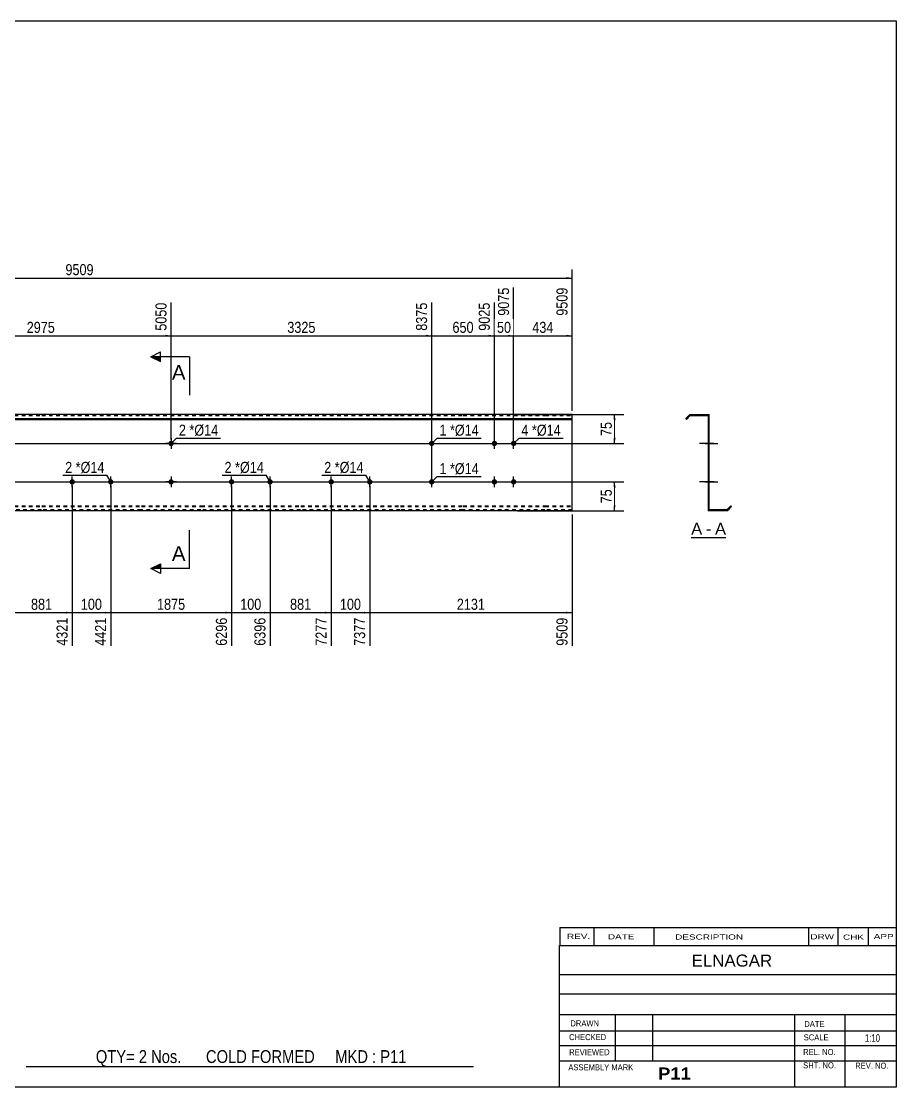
# Model space of a CAD drawing. Header units: millimetres. Extents: x -62 to 340, y -162 to 115.
# Drawn here: x 112.9 to 340.3, y -162.2 to 114.8 of the extents above; entities that cross this region are included whole.
import ezdxf

# ---------------------------------------------------------------- set-up
doc = ezdxf.new("R2010")
doc.units = ezdxf.units.MM
doc.linetypes.add('DXK_LINE_DOT1', pattern=[1.8814, 0.9407, -0.9407])
doc.styles.add('Arial', font='ARIAL.TTF', dxfattribs={"height": 0.2})
doc.styles.add('Arial Bold', font='ARIALBD.TTF', dxfattribs={"height": 0.2})
doc.styles.add('Arial Narrow', font='ARIALN.TTF', dxfattribs={"height": 0.2})

# ---------------------------------------------------------------- blocks, each defined once
blk = doc.blocks.new('Unknown-629082021-4112')
at = {"color": 5, "linetype": 'Continuous'}
for p, q in [((340.27, 114.75), (-59.73, 114.75)), ((340.27, -162.25), (340.27, 114.75)), ((-59.73, -162.25), (340.27, -162.25))]:
    blk.add_line(p, q, dxfattribs=at)
blk = doc.blocks.new('Unknown-629082021-12 - 3517')
at = {"color": 7, "linetype": 'Continuous'}
blk.add_line((286.9, -19.45), (295.93, -19.45), dxfattribs=at)
at = {"color": 0, "linetype": 'Continuous'}
blk.add_wipeout([(289.74, -18.7), (289.74, -15.5), (286.9, -15.5), (286.9, -18.7)], dxfattribs=at)
blk.add_wipeout([(292.13, -18.7), (292.13, -15.5), (290.7, -15.5), (290.7, -18.7)], dxfattribs=at)
at = {"color": 96, "linetype": 'Continuous', "style": 'Arial'}
blk.add_text('A', height=3.06, dxfattribs=at).set_placement((286.9, -18.7))
at = {"color": 0, "linetype": 'Continuous'}
blk.add_wipeout([(295.93, -18.7), (295.93, -15.5), (293.09, -15.5), (293.09, -18.7)], dxfattribs=at)
at = {"color": 96, "linetype": 'Continuous', "style": 'Arial'}
for s, p in [('A', (293.09, -18.7)), ('-', (290.7, -18.7))]:
    blk.add_text(s, height=3.06, dxfattribs=at).set_placement(p)
blk = doc.blocks.new('Part-629082021-3496 - 3481')
at = {"color": 2, "linetype": 'Continuous'}
for p, q in [((118.08, 12.5), (92.28, 12.5)), ((92.28, 11.44), (118.08, 11.44)), ((92.28, 11.26), (118.08, 11.26)), ((143.98, 12.5), (118.18, 12.5)), ((118.18, 11.44), (143.98, 11.44)), ((118.18, 11.26), (143.98, 11.26)), ((159.48, 12.5), (144.08, 12.5)), ((144.08, 11.44), (159.48, 11.44)), ((144.08, 11.26), (159.48, 11.26)), ((185.38, 12.5), (159.58, 12.5)), ((159.58, 11.44), (185.38, 11.44)), ((159.58, 11.26), (185.38, 11.26)), ((211.28, 12.5), (185.48, 12.5)), ((185.48, 11.44), (211.28, 11.44)), ((185.48, 11.26), (211.28, 11.26)), ((227.57, 12.5), (211.38, 12.5)), ((211.38, 11.44), (227.57, 11.44)), ((211.38, 11.26), (227.57, 11.26)), ((248.86, 12.5), (227.67, 12.5)), ((227.67, 11.44), (248.86, 11.44)), ((227.67, 11.26), (248.86, 11.26)), ((255.96, 12.5), (248.96, 12.5)), ((248.96, 11.44), (255.96, 11.44)), ((248.96, 11.26), (255.96, 11.26)), ((255.96, -12.5), (255.96, 12.5)), ((118.08, -12.5), (92.28, -12.5)), ((143.98, -12.5), (118.18, -12.5)), ((159.48, -12.5), (144.08, -12.5)), ((185.38, -12.5), (159.58, -12.5)), ((211.28, -12.5), (185.48, -12.5)), ((227.57, -12.5), (211.38, -12.5)), ((248.86, -12.5), (227.67, -12.5)), ((255.96, -12.5), (248.96, -12.5))]:
    blk.add_line(p, q, dxfattribs=at)
at = {"color": 7, "linetype": 'DXK_LINE_DOT1'}
for p, q in [((92.28, 12.25), (118.08, 12.25)), ((118.18, 12.25), (143.98, 12.25)), ((144.08, 12.25), (159.48, 12.25)), ((159.58, 12.25), (185.38, 12.25)), ((185.48, 12.25), (211.28, 12.25)), ((211.38, 12.25), (227.57, 12.25)), ((227.67, 12.25), (248.86, 12.25)), ((248.96, 12.25), (255.96, 12.25)), ((92.28, -11.26), (118.08, -11.26)), ((92.28, -11.44), (118.08, -11.44)), ((118.08, -12.25), (92.28, -12.25)), ((118.18, -11.26), (143.98, -11.26)), ((118.18, -11.44), (143.98, -11.44)), ((143.98, -12.25), (118.18, -12.25)), ((144.08, -11.26), (159.48, -11.26)), ((144.08, -11.44), (159.48, -11.44)), ((159.48, -12.25), (144.08, -12.25)), ((159.58, -11.26), (185.38, -11.26)), ((159.58, -11.44), (185.38, -11.44)), ((185.38, -12.25), (159.58, -12.25)), ((185.48, -11.26), (211.28, -11.26)), ((185.48, -11.44), (211.28, -11.44)), ((211.28, -12.25), (185.48, -12.25)), ((211.38, -11.26), (227.57, -11.26)), ((211.38, -11.44), (227.57, -11.44)), ((227.57, -12.25), (211.38, -12.25)), ((227.67, -11.26), (248.86, -11.26)), ((227.67, -11.44), (248.86, -11.44)), ((248.86, -12.25), (227.67, -12.25)), ((248.96, -11.26), (255.96, -11.26)), ((248.96, -11.44), (255.96, -11.44)), ((255.96, -12.25), (248.96, -12.25))]:
    blk.add_line(p, q, dxfattribs=at)
blk = doc.blocks.new('Bolt-629082021-3497 - 3481')
at = {"linetype": 'Continuous'}
for points in [[(235.07, 5, -1), (236.47, 5, -1)], [(240.07, 5, -1), (241.47, 5, -1)], [(235.07, -5, -1), (236.47, -5, -1)], [(240.07, -5, -1), (241.47, -5, -1)]]:
    blk.add_hatch(color=3, dxfattribs=at).paths.add_polyline_path(points)
at = {"color": 3, "linetype": 'Continuous'}
for p, q in [((235.77, 3.6), (235.77, 6.4)), ((240.77, 3.6), (240.77, 6.4)), ((234.37, 5), (237.17, 5)), ((239.37, 5), (242.17, 5)), ((234.37, -5), (237.17, -5)), ((235.77, -6.4), (235.77, -3.6)), ((239.37, -5), (242.17, -5)), ((240.77, -6.4), (240.77, -3.6))]:
    blk.add_line(p, q, dxfattribs=at)
blk = doc.blocks.new('Bolt-629082021-3498 - 3481')
at = {"linetype": 'Continuous'}
blk.add_hatch(color=3, dxfattribs=at).paths.add_polyline_path([(218.77, 5, -1), (220.17, 5, -1)])
at = {"color": 3, "linetype": 'Continuous'}
for p, q in [((219.47, 3.6), (219.47, 6.4)), ((218.07, 5), (220.87, 5))]:
    blk.add_line(p, q, dxfattribs=at)
blk = doc.blocks.new('Bolt-629082021-3501 - 3481')
at = {"linetype": 'Continuous'}
for points in [[(152.48, 5, -1), (151.08, 5, -1)], [(152.48, -5, -1), (151.08, -5, -1)]]:
    blk.add_hatch(color=3, dxfattribs=at).paths.add_polyline_path(points)
at = {"color": 3, "linetype": 'Continuous'}
for p, q in [((151.78, 6.4), (151.78, 3.6)), ((153.18, 5), (150.38, 5)), ((153.18, -5), (150.38, -5)), ((151.78, -3.6), (151.78, -6.4))]:
    blk.add_line(p, q, dxfattribs=at)
blk = doc.blocks.new('Bolt-629082021-3502 - 3481')
at = {"linetype": 'Continuous'}
blk.add_hatch(color=3, dxfattribs=at).paths.add_polyline_path([(218.77, -5, -1), (220.17, -5, -1)])
at = {"color": 3, "linetype": 'Continuous'}
for p, q in [((218.07, -5), (220.87, -5)), ((219.47, -6.4), (219.47, -3.6))]:
    blk.add_line(p, q, dxfattribs=at)
blk = doc.blocks.new('Bolt-629082021-3503 - 3481')
at = {"linetype": 'Continuous'}
for points in [[(193.38, -4.3, -1), (193.38, -5.7, -1)], [(203.38, -4.3, -1), (203.38, -5.7, -1)]]:
    blk.add_hatch(color=3, dxfattribs=at).paths.add_polyline_path(points)
at = {"color": 3, "linetype": 'Continuous'}
for p, q in [((191.98, -5), (194.78, -5)), ((193.38, -6.4), (193.38, -3.6)), ((201.98, -5), (204.78, -5)), ((203.38, -6.4), (203.38, -3.6))]:
    blk.add_line(p, q, dxfattribs=at)
blk = doc.blocks.new('Bolt-629082021-3504 - 3481')
at = {"linetype": 'Continuous'}
for points in [[(167.48, -4.3, -1), (167.48, -5.7, -1)], [(177.48, -4.3, -1), (177.48, -5.7, -1)]]:
    blk.add_hatch(color=3, dxfattribs=at).paths.add_polyline_path(points)
at = {"color": 3, "linetype": 'Continuous'}
for p, q in [((166.08, -5), (168.88, -5)), ((167.48, -6.4), (167.48, -3.6)), ((176.08, -5), (178.88, -5)), ((177.48, -6.4), (177.48, -3.6))]:
    blk.add_line(p, q, dxfattribs=at)
blk = doc.blocks.new('Bolt-629082021-3506 - 3481')
at = {"linetype": 'Continuous'}
for points in [[(126.08, -4.3, -1), (126.08, -5.7, -1)], [(136.08, -4.3, -1), (136.08, -5.7, -1)]]:
    blk.add_hatch(color=3, dxfattribs=at).paths.add_polyline_path(points)
at = {"color": 3, "linetype": 'Continuous'}
for p, q in [((124.68, -5), (127.48, -5)), ((126.08, -6.4), (126.08, -3.6)), ((134.68, -5), (137.48, -5)), ((136.08, -6.4), (136.08, -3.6))]:
    blk.add_line(p, q, dxfattribs=at)
blk = doc.blocks.new('Part-629082021-3519 - 3517')
at = {"color": 2, "linetype": 'Continuous'}
for p, q in [((286.54, 12.5), (285.48, 11.44)), ((285.48, 11.44), (285.66, 11.26)), ((286.64, 12.25), (285.66, 11.26)), ((286.54, 12.5), (291.54, 12.5)), ((286.64, 12.25), (291.29, 12.25)), ((291.29, 12.25), (291.29, -12.5)), ((291.54, -12.25), (291.54, 12.5)), ((296.29, -12.5), (291.29, -12.5)), ((296.19, -12.25), (291.54, -12.25)), ((296.19, -12.25), (297.17, -11.26)), ((296.29, -12.5), (297.35, -11.44)), ((297.35, -11.44), (297.17, -11.26))]:
    blk.add_line(p, q, dxfattribs=at)
blk = doc.blocks.new('Bolt-629082021-3520 - 3517')
at = {"linetype": 'Continuous'}
for points in [[(291.29, 5.7), (291.29, 4.3), (291.54, 4.3), (291.54, 5.7)], [(291.29, 5.7), (291.29, 4.3), (291.54, 4.3), (291.54, 5.7)], [(291.29, -4.3), (291.29, -5.7), (291.54, -5.7), (291.54, -4.3)], [(291.29, -4.3), (291.29, -5.7), (291.54, -5.7), (291.54, -4.3)]]:
    blk.add_hatch(color=3, dxfattribs=at).paths.add_polyline_path(points)
at = {"color": 3, "linetype": 'Continuous'}
for p, q in [((291.54, 5.7), (291.29, 5.7)), ((291.54, 5.7), (291.29, 5.7)), ((292.84, 5), (289.04, 5)), ((292.84, 5), (289.04, 5)), ((291.54, 4.3), (291.29, 4.3)), ((291.54, 4.3), (291.29, 4.3)), ((292.84, -5), (289.04, -5)), ((292.84, -5), (289.04, -5)), ((291.54, -4.3), (291.29, -4.3)), ((291.54, -4.3), (291.29, -4.3)), ((291.54, -5.7), (291.29, -5.7)), ((291.54, -5.7), (291.29, -5.7))]:
    blk.add_line(p, q, dxfattribs=at)
blk = doc.blocks.new('Bolt-629082021-3521 - 3517')
at = {"linetype": 'Continuous'}
blk.add_hatch(color=3, dxfattribs=at).paths.add_polyline_path([(291.29, 5.7), (291.29, 4.3), (291.54, 4.3), (291.54, 5.7)])
at = {"color": 3, "linetype": 'Continuous'}
for p, q in [((291.54, 5.7), (291.29, 5.7)), ((292.49, 5), (289.19, 5)), ((291.54, 4.3), (291.29, 4.3))]:
    blk.add_line(p, q, dxfattribs=at)
blk = doc.blocks.new('Bolt-629082021-3522 - 3517')
at = {"linetype": 'Continuous'}
blk.add_hatch(color=3, dxfattribs=at).paths.add_polyline_path([(291.29, 5.7), (291.29, 4.3), (291.54, 4.3), (291.54, 5.7)])
blk.add_hatch(color=3, dxfattribs=at).paths.add_polyline_path([(291.29, 5.7), (291.29, 4.3), (291.54, 4.3), (291.54, 5.7)])
at = {"color": 3, "linetype": 'Continuous'}
for p, q in [((291.29, 5.7), (291.54, 5.7)), ((291.29, 5.7), (291.54, 5.7)), ((290.49, 5), (293.79, 5)), ((290.49, 5), (293.79, 5)), ((291.29, 4.3), (291.54, 4.3)), ((291.29, 4.3), (291.54, 4.3))]:
    blk.add_line(p, q, dxfattribs=at)
blk = doc.blocks.new('Bolt-629082021-3523 - 3517')
at = {"linetype": 'Continuous'}
blk.add_hatch(color=3, dxfattribs=at).paths.add_polyline_path([(291.29, -4.3), (291.29, -5.7), (291.54, -5.7), (291.54, -4.3)])
blk.add_hatch(color=3, dxfattribs=at).paths.add_polyline_path([(291.29, -4.3), (291.29, -5.7), (291.54, -5.7), (291.54, -4.3)])
at = {"color": 3, "linetype": 'Continuous'}
for p, q in [((290.49, -5), (293.79, -5)), ((290.49, -5), (293.79, -5)), ((291.29, -4.3), (291.54, -4.3)), ((291.29, -4.3), (291.54, -4.3)), ((291.29, -5.7), (291.54, -5.7)), ((291.29, -5.7), (291.54, -5.7))]:
    blk.add_line(p, q, dxfattribs=at)
blk = doc.blocks.new('Bolt-629082021-3524 - 3517')
at = {"linetype": 'Continuous'}
for points in [[(291.54, 4.3), (291.54, 5.7), (291.29, 5.7), (291.29, 4.3)], [(291.54, -5.7), (291.54, -4.3), (291.29, -4.3), (291.29, -5.7)]]:
    blk.add_hatch(color=3, dxfattribs=at).paths.add_polyline_path(points)
at = {"color": 3, "linetype": 'Continuous'}
for p, q in [((291.54, 5.7), (291.29, 5.7)), ((291.54, 5), (289.29, 5)), ((291.54, 4.3), (291.29, 4.3)), ((291.54, -5), (289.29, -5)), ((291.54, -4.3), (291.29, -4.3)), ((291.54, -5.7), (291.29, -5.7))]:
    blk.add_line(p, q, dxfattribs=at)
blk = doc.blocks.new('Bolt-629082021-3525 - 3517')
at = {"linetype": 'Continuous'}
blk.add_hatch(color=3, dxfattribs=at).paths.add_polyline_path([(291.29, -4.3), (291.29, -5.7), (291.54, -5.7), (291.54, -4.3)])
at = {"color": 3, "linetype": 'Continuous'}
for p, q in [((292.34, -5), (289.04, -5)), ((291.54, -4.3), (291.29, -4.3)), ((291.54, -5.7), (291.29, -5.7))]:
    blk.add_line(p, q, dxfattribs=at)
blk = doc.blocks.new('Bolt-629082021-3526 - 3517')
at = {"linetype": 'Continuous'}
blk.add_hatch(color=3, dxfattribs=at).paths.add_polyline_path([(291.54, -5.7), (291.54, -4.3), (291.29, -4.3), (291.29, -5.7)])
blk.add_hatch(color=3, dxfattribs=at).paths.add_polyline_path([(291.54, -5.7), (291.54, -4.3), (291.29, -4.3), (291.29, -5.7)])
at = {"color": 3, "linetype": 'Continuous'}
for p, q in [((290.54, -5), (293.29, -5)), ((290.54, -5), (293.29, -5)), ((291.29, -4.3), (291.54, -4.3)), ((291.29, -4.3), (291.54, -4.3)), ((291.29, -5.7), (291.54, -5.7)), ((291.29, -5.7), (291.54, -5.7))]:
    blk.add_line(p, q, dxfattribs=at)
blk = doc.blocks.new('Bolt-629082021-3527 - 3517')
at = {"linetype": 'Continuous'}
blk.add_hatch(color=3, dxfattribs=at).paths.add_polyline_path([(291.54, -5.7), (291.54, -4.3), (291.29, -4.3), (291.29, -5.7)])
blk.add_hatch(color=3, dxfattribs=at).paths.add_polyline_path([(291.54, -5.7), (291.54, -4.3), (291.29, -4.3), (291.29, -5.7)])
at = {"color": 3, "linetype": 'Continuous'}
for p, q in [((290.54, -5), (293.29, -5)), ((290.54, -5), (293.29, -5)), ((291.29, -4.3), (291.54, -4.3)), ((291.29, -4.3), (291.54, -4.3)), ((291.29, -5.7), (291.54, -5.7)), ((291.29, -5.7), (291.54, -5.7))]:
    blk.add_line(p, q, dxfattribs=at)
blk = doc.blocks.new('Bolt-629082021-3528 - 3517')
at = {"linetype": 'Continuous'}
blk.add_hatch(color=3, dxfattribs=at).paths.add_polyline_path([(291.54, -5.7), (291.54, -4.3), (291.29, -4.3), (291.29, -5.7)])
blk.add_hatch(color=3, dxfattribs=at).paths.add_polyline_path([(291.54, -5.7), (291.54, -4.3), (291.29, -4.3), (291.29, -5.7)])
at = {"color": 3, "linetype": 'Continuous'}
for p, q in [((290.54, -5), (293.29, -5)), ((290.54, -5), (293.29, -5)), ((291.29, -4.3), (291.54, -4.3)), ((291.29, -4.3), (291.54, -4.3)), ((291.29, -5.7), (291.54, -5.7)), ((291.29, -5.7), (291.54, -5.7))]:
    blk.add_line(p, q, dxfattribs=at)
blk = doc.blocks.new('Bolt-629082021-3529 - 3517')
at = {"linetype": 'Continuous'}
blk.add_hatch(color=3, dxfattribs=at).paths.add_polyline_path([(291.54, -5.7), (291.54, -4.3), (291.29, -4.3), (291.29, -5.7)])
blk.add_hatch(color=3, dxfattribs=at).paths.add_polyline_path([(291.54, -5.7), (291.54, -4.3), (291.29, -4.3), (291.29, -5.7)])
at = {"color": 3, "linetype": 'Continuous'}
for p, q in [((290.54, -5), (293.29, -5)), ((290.54, -5), (293.29, -5)), ((291.29, -4.3), (291.54, -4.3)), ((291.29, -4.3), (291.54, -4.3)), ((291.29, -5.7), (291.54, -5.7)), ((291.29, -5.7), (291.54, -5.7))]:
    blk.add_line(p, q, dxfattribs=at)
blk = doc.blocks.new('Bolt-629082021-3530 - 3517')
at = {"linetype": 'Continuous'}
for points in [[(291.29, 5.7), (291.29, 4.3), (291.54, 4.3), (291.54, 5.7)], [(291.29, 5.7), (291.29, 4.3), (291.54, 4.3), (291.54, 5.7)], [(291.29, -4.3), (291.29, -5.7), (291.54, -5.7), (291.54, -4.3)], [(291.29, -4.3), (291.29, -5.7), (291.54, -5.7), (291.54, -4.3)]]:
    blk.add_hatch(color=3, dxfattribs=at).paths.add_polyline_path(points)
at = {"color": 3, "linetype": 'Continuous'}
for p, q in [((291.54, 5.7), (291.29, 5.7)), ((291.54, 5.7), (291.29, 5.7)), ((292.84, 5), (289.04, 5)), ((292.84, 5), (289.04, 5)), ((291.54, 4.3), (291.29, 4.3)), ((291.54, 4.3), (291.29, 4.3)), ((292.84, -5), (289.04, -5)), ((292.84, -5), (289.04, -5)), ((291.54, -4.3), (291.29, -4.3)), ((291.54, -4.3), (291.29, -4.3)), ((291.54, -5.7), (291.29, -5.7)), ((291.54, -5.7), (291.29, -5.7))]:
    blk.add_line(p, q, dxfattribs=at)
blk = doc.blocks.new('Bolt-629082021-3531 - 3517')
at = {"linetype": 'Continuous'}
blk.add_hatch(color=3, dxfattribs=at).paths.add_polyline_path([(291.29, 5.7), (291.29, 4.3), (291.54, 4.3), (291.54, 5.7)])
at = {"color": 3, "linetype": 'Continuous'}
for p, q in [((291.54, 5.7), (291.29, 5.7)), ((292.49, 5), (289.19, 5)), ((291.54, 4.3), (291.29, 4.3))]:
    blk.add_line(p, q, dxfattribs=at)
blk = doc.blocks.new('Bolt-629082021-3532 - 3517')
at = {"linetype": 'Continuous'}
blk.add_hatch(color=3, dxfattribs=at).paths.add_polyline_path([(291.29, 5.7), (291.29, 4.3), (291.54, 4.3), (291.54, 5.7)])
at = {"color": 3, "linetype": 'Continuous'}
for p, q in [((291.54, 5.7), (291.29, 5.7)), ((292.49, 5), (289.19, 5)), ((291.54, 4.3), (291.29, 4.3))]:
    blk.add_line(p, q, dxfattribs=at)
blk = doc.blocks.new('Bolt-629082021-3533 - 3517')
at = {"linetype": 'Continuous'}
blk.add_hatch(color=3, dxfattribs=at).paths.add_polyline_path([(291.29, -4.3), (291.29, -5.7), (291.54, -5.7), (291.54, -4.3)])
at = {"color": 3, "linetype": 'Continuous'}
for p, q in [((290.49, -5), (293.79, -5)), ((291.29, -4.3), (291.54, -4.3)), ((291.29, -5.7), (291.54, -5.7))]:
    blk.add_line(p, q, dxfattribs=at)
blk = doc.blocks.new('Bolt-629082021-3534 - 3517')
at = {"linetype": 'Continuous'}
blk.add_hatch(color=3, dxfattribs=at).paths.add_polyline_path([(291.29, -4.3), (291.29, -5.7), (291.54, -5.7), (291.54, -4.3)])
at = {"color": 3, "linetype": 'Continuous'}
for p, q in [((290.49, -5), (293.79, -5)), ((291.29, -4.3), (291.54, -4.3)), ((291.29, -5.7), (291.54, -5.7))]:
    blk.add_line(p, q, dxfattribs=at)
blk = doc.blocks.new('StraightDimension-629082021-3608 - 3481')
at = {"linetype": 'Continuous'}
blk.add_hatch(color=7, dxfattribs=at).paths.add_polyline_path([(254.46, -38.75), (255.96, -39), (254.46, -39.25)])
at = {"color": 7, "linetype": 'Continuous'}
for p, q in [((203.38, -6), (203.38, -47.61)), ((255.96, -13.5), (255.96, -47.61)), ((203.38, -39), (255.96, -39))]:
    blk.add_line(p, q, dxfattribs=at)
at = {"color": 0}
blk.add_wipeout([(233.93, -38.85), (233.93, -34.65), (225.41, -34.65), (225.41, -38.85)], dxfattribs=at)
at = {"color": 0, "linetype": 'Continuous'}
blk.add_wipeout([(255.36, -39.7), (251.16, -39.7), (251.16, -48.21), (255.36, -48.21)], dxfattribs=at)
at = {"color": 3, "style": 'Arial Narrow'}
blk.add_text('2131', height=2.863, dxfattribs=at).set_placement((226.01, -38.25))
at = {"color": 3, "linetype": 'Continuous', "style": 'Arial Narrow'}
blk.add_text('9509', height=2.863, rotation=90.0002, dxfattribs=at).set_placement((254.76, -47.61))
blk = doc.blocks.new('StraightDimension-629082021-3612 - 3481')
at = {"linetype": 'Continuous'}
blk.add_hatch(color=7, dxfattribs=at).paths.add_polyline_path([(165.98, -38.75), (167.48, -39), (165.98, -39.25)])
at = {"color": 7, "linetype": 'Continuous'}
for p, q in [((136.08, -6), (136.08, -47.61)), ((167.48, -6), (167.48, -47.61)), ((136.08, -39), (167.48, -39))]:
    blk.add_line(p, q, dxfattribs=at)
at = {"color": 0}
blk.add_wipeout([(156.03, -38.85), (156.03, -34.65), (147.52, -34.65), (147.52, -38.85)], dxfattribs=at)
at = {"color": 0, "linetype": 'Continuous'}
blk.add_wipeout([(166.88, -39.7), (162.68, -39.7), (162.68, -48.21), (166.88, -48.21)], dxfattribs=at)
at = {"color": 3, "style": 'Arial Narrow'}
blk.add_text('1875', height=2.863, dxfattribs=at).set_placement((148.12, -38.25))
at = {"color": 3, "linetype": 'Continuous', "style": 'Arial Narrow'}
blk.add_text('6296', height=2.863, rotation=90.0002, dxfattribs=at).set_placement((166.28, -47.61))
blk = doc.blocks.new('StraightDimension-629082021-3610 - 3481')
at = {"linetype": 'Continuous'}
blk.add_hatch(color=7, dxfattribs=at).paths.add_polyline_path([(191.88, -38.75), (193.38, -39), (191.88, -39.25)])
at = {"color": 7, "linetype": 'Continuous'}
for p, q in [((177.48, -6), (177.48, -47.61)), ((193.38, -6), (193.38, -47.61)), ((177.48, -39), (193.38, -39))]:
    blk.add_line(p, q, dxfattribs=at)
at = {"color": 0}
blk.add_wipeout([(188.77, -38.85), (188.77, -34.65), (182.08, -34.65), (182.08, -38.85)], dxfattribs=at)
at = {"color": 3, "style": 'Arial Narrow'}
blk.add_text('881', height=2.863, dxfattribs=at).set_placement((182.68, -38.25))
at = {"color": 0, "linetype": 'Continuous'}
blk.add_wipeout([(192.78, -39.7), (188.58, -39.7), (188.58, -48.21), (192.78, -48.21)], dxfattribs=at)
at = {"color": 3, "linetype": 'Continuous', "style": 'Arial Narrow'}
blk.add_text('7277', height=2.863, rotation=90.0002, dxfattribs=at).set_placement((192.18, -47.61))
blk = doc.blocks.new('StraightDimension-629082021-3614 - 3481')
at = {"linetype": 'Continuous'}
blk.add_hatch(color=7, dxfattribs=at).paths.add_polyline_path([(124.58, -38.75), (126.08, -39), (124.58, -39.25)])
at = {"color": 7, "linetype": 'Continuous'}
for p, q in [((110.18, -6), (110.18, -47.61)), ((126.08, -6), (126.08, -47.61)), ((110.18, -39), (126.08, -39))]:
    blk.add_line(p, q, dxfattribs=at)
at = {"color": 0}
blk.add_wipeout([(121.47, -38.85), (121.47, -34.65), (114.78, -34.65), (114.78, -38.85)], dxfattribs=at)
at = {"color": 3, "style": 'Arial Narrow'}
blk.add_text('881', height=2.863, dxfattribs=at).set_placement((115.38, -38.25))
at = {"color": 0, "linetype": 'Continuous'}
blk.add_wipeout([(125.48, -39.7), (121.28, -39.7), (121.28, -48.21), (125.48, -48.21)], dxfattribs=at)
at = {"color": 3, "linetype": 'Continuous', "style": 'Arial Narrow'}
blk.add_text('4321', height=2.863, rotation=90.0002, dxfattribs=at).set_placement((124.88, -47.61))
blk = doc.blocks.new('StraightDimension-629082021-3555 - 3481')
at = {"linetype": 'Continuous'}
blk.add_hatch(color=7, dxfattribs=at).paths.add_polyline_path([(234.27, 33.25), (235.77, 33), (234.27, 32.75)])
at = {"color": 7, "linetype": 'Continuous'}
for p, q in [((219.47, -4), (219.47, 41.61)), ((235.77, 6), (235.77, 41.61)), ((219.47, 33), (235.77, 33))]:
    blk.add_line(p, q, dxfattribs=at)
at = {"color": 0}
blk.add_wipeout([(230.96, 33.15), (230.96, 37.35), (224.28, 37.35), (224.28, 33.15)], dxfattribs=at)
at = {"color": 0, "linetype": 'Continuous'}
blk.add_wipeout([(235.17, 42.21), (230.97, 42.21), (230.97, 33.7), (235.17, 33.7)], dxfattribs=at)
at = {"color": 3, "linetype": 'Continuous', "style": 'Arial Narrow'}
blk.add_text('9025', height=2.863, rotation=90.0002, dxfattribs=at).set_placement((234.57, 34.3))
at = {"color": 3, "style": 'Arial Narrow'}
blk.add_text('650', height=2.863, dxfattribs=at).set_placement((224.88, 33.75))
blk = doc.blocks.new('StraightDimension-629082021-3664 - 3481')
at = {"linetype": 'Continuous'}
blk.add_hatch(color=7, dxfattribs=at).paths.add_polyline_path([(254.46, 48.25), (255.96, 48), (254.46, 47.75)])
at = {"color": 7, "linetype": 'Continuous'}
for p, q in [((255.96, 13.5), (255.96, 50.25)), ((0, 48), (255.96, 48))]:
    blk.add_line(p, q, dxfattribs=at)
at = {"color": 0}
blk.add_wipeout([(132.24, 48.15), (132.24, 52.35), (123.73, 52.35), (123.73, 48.15)], dxfattribs=at)
at = {"color": 3, "style": 'Arial Narrow'}
blk.add_text('9509', height=2.863, dxfattribs=at).set_placement((124.33, 48.75))
blk = doc.blocks.new('StraightDimension-629082021-3553 - 3481')
at = {"linetype": 'Continuous'}
blk.add_hatch(color=7, dxfattribs=at).paths.add_polyline_path([(254.46, 33.25), (255.96, 33), (254.46, 32.75)])
at = {"color": 7, "linetype": 'Continuous'}
for p, q in [((240.77, 6), (240.77, 45.51)), ((255.96, 13.5), (255.96, 45.51)), ((240.77, 33), (255.96, 33))]:
    blk.add_line(p, q, dxfattribs=at)
at = {"color": 0}
blk.add_wipeout([(251.71, 33.15), (251.71, 37.35), (245.02, 37.35), (245.02, 33.15)], dxfattribs=at)
at = {"color": 0, "linetype": 'Continuous'}
blk.add_wipeout([(255.36, 46.11), (251.16, 46.11), (251.16, 37.6), (255.36, 37.6)], dxfattribs=at)
at = {"color": 3, "linetype": 'Continuous', "style": 'Arial Narrow'}
blk.add_text('9509', height=2.863, rotation=90.0002, dxfattribs=at).set_placement((254.76, 38.2))
at = {"color": 3, "style": 'Arial Narrow'}
blk.add_text('434', height=2.863, dxfattribs=at).set_placement((245.62, 33.75))
blk = doc.blocks.new('StraightDimension-629082021-3554 - 3481')
at = {"linetype": 'Continuous'}
blk.add_hatch(color=7, dxfattribs=at).paths.add_polyline_path([(239.27, 33.25), (240.77, 33), (239.27, 32.75)])
at = {"color": 7, "linetype": 'Continuous'}
for p, q in [((240.77, 6), (240.77, 45.51)), ((235.77, 6), (235.77, 41.61)), ((235.77, 33), (240.77, 33))]:
    blk.add_line(p, q, dxfattribs=at)
at = {"color": 0}
blk.add_wipeout([(240.69, 33.15), (240.69, 37.35), (235.84, 37.35), (235.84, 33.15)], dxfattribs=at)
at = {"color": 0, "linetype": 'Continuous'}
blk.add_wipeout([(240.17, 46.11), (235.97, 46.11), (235.97, 37.6), (240.17, 37.6)], dxfattribs=at)
at = {"color": 3, "linetype": 'Continuous', "style": 'Arial Narrow'}
blk.add_text('9075', height=2.863, rotation=90.0002, dxfattribs=at).set_placement((239.57, 38.2))
at = {"color": 3, "style": 'Arial Narrow'}
blk.add_text('50', height=2.863, dxfattribs=at).set_placement((236.44, 33.75))
blk = doc.blocks.new('StraightDimension-629082021-3556 - 3481')
at = {"linetype": 'Continuous'}
blk.add_hatch(color=7, dxfattribs=at).paths.add_polyline_path([(217.97, 33.25), (219.47, 33), (217.97, 32.75)])
at = {"color": 7, "linetype": 'Continuous'}
for p, q in [((151.78, 6), (151.78, 41.61)), ((219.47, -4), (219.47, 41.61)), ((151.78, 33), (219.47, 33))]:
    blk.add_line(p, q, dxfattribs=at)
at = {"color": 0, "linetype": 'Continuous'}
blk.add_wipeout([(218.87, 42.21), (214.67, 42.21), (214.67, 33.7), (218.87, 33.7)], dxfattribs=at)
at = {"color": 0}
blk.add_wipeout([(189.88, 33.15), (189.88, 37.35), (181.37, 37.35), (181.37, 33.15)], dxfattribs=at)
at = {"color": 3, "linetype": 'Continuous', "style": 'Arial Narrow'}
blk.add_text('8375', height=2.863, rotation=90.0002, dxfattribs=at).set_placement((218.27, 34.3))
at = {"color": 3, "style": 'Arial Narrow'}
blk.add_text('3325', height=2.863, dxfattribs=at).set_placement((181.97, 33.75))
blk = doc.blocks.new('StraightDimension-629082021-3557 - 3481')
at = {"linetype": 'Continuous'}
blk.add_hatch(color=7, dxfattribs=at).paths.add_polyline_path([(150.28, 33.25), (151.78, 33), (150.28, 32.75)])
at = {"color": 7, "linetype": 'Continuous'}
for p, q in [((84.08, 6), (84.08, 41.61)), ((151.78, 6), (151.78, 41.61)), ((84.08, 33), (151.78, 33))]:
    blk.add_line(p, q, dxfattribs=at)
at = {"color": 0, "linetype": 'Continuous'}
blk.add_wipeout([(151.18, 42.21), (146.98, 42.21), (146.98, 33.7), (151.18, 33.7)], dxfattribs=at)
at = {"color": 0}
blk.add_wipeout([(122.18, 33.15), (122.18, 37.35), (113.67, 37.35), (113.67, 33.15)], dxfattribs=at)
at = {"color": 3, "linetype": 'Continuous', "style": 'Arial Narrow'}
blk.add_text('5050', height=2.863, rotation=90.0002, dxfattribs=at).set_placement((150.58, 34.3))
at = {"color": 3, "style": 'Arial Narrow'}
blk.add_text('2975', height=2.863, dxfattribs=at).set_placement((114.27, 33.75))
blk = doc.blocks.new('StraightDimension-629082021-3611 - 3481')
at = {"linetype": 'Continuous'}
blk.add_hatch(color=7, dxfattribs=at).paths.add_polyline_path([(175.98, -38.75), (177.48, -39), (175.98, -39.25)])
at = {"color": 7, "linetype": 'Continuous'}
for p, q in [((167.48, -6), (167.48, -47.61)), ((177.48, -6), (177.48, -47.61)), ((167.48, -39), (177.48, -39))]:
    blk.add_line(p, q, dxfattribs=at)
at = {"color": 0}
blk.add_wipeout([(175.82, -38.85), (175.82, -34.65), (169.13, -34.65), (169.13, -38.85)], dxfattribs=at)
at = {"color": 3, "style": 'Arial Narrow'}
blk.add_text('100', height=2.863, dxfattribs=at).set_placement((169.73, -38.25))
at = {"color": 0, "linetype": 'Continuous'}
blk.add_wipeout([(176.88, -39.7), (172.68, -39.7), (172.68, -48.21), (176.88, -48.21)], dxfattribs=at)
at = {"color": 3, "linetype": 'Continuous', "style": 'Arial Narrow'}
blk.add_text('6396', height=2.863, rotation=90.0002, dxfattribs=at).set_placement((176.28, -47.61))
blk = doc.blocks.new('StraightDimension-629082021-3609 - 3481')
at = {"linetype": 'Continuous'}
blk.add_hatch(color=7, dxfattribs=at).paths.add_polyline_path([(201.88, -38.75), (203.38, -39), (201.88, -39.25)])
at = {"color": 7, "linetype": 'Continuous'}
for p, q in [((193.38, -6), (193.38, -47.61)), ((203.38, -6), (203.38, -47.61)), ((193.38, -39), (203.38, -39))]:
    blk.add_line(p, q, dxfattribs=at)
at = {"color": 0}
blk.add_wipeout([(201.72, -38.85), (201.72, -34.65), (195.03, -34.65), (195.03, -38.85)], dxfattribs=at)
at = {"color": 3, "style": 'Arial Narrow'}
blk.add_text('100', height=2.863, dxfattribs=at).set_placement((195.63, -38.25))
at = {"color": 0, "linetype": 'Continuous'}
blk.add_wipeout([(202.78, -39.7), (198.58, -39.7), (198.58, -48.21), (202.78, -48.21)], dxfattribs=at)
at = {"color": 3, "linetype": 'Continuous', "style": 'Arial Narrow'}
blk.add_text('7377', height=2.863, rotation=90.0002, dxfattribs=at).set_placement((202.18, -47.61))
blk = doc.blocks.new('StraightDimension-629082021-3613 - 3481')
at = {"linetype": 'Continuous'}
blk.add_hatch(color=7, dxfattribs=at).paths.add_polyline_path([(134.58, -38.75), (136.08, -39), (134.58, -39.25)])
at = {"color": 7, "linetype": 'Continuous'}
for p, q in [((126.08, -6), (126.08, -47.61)), ((136.08, -6), (136.08, -47.61)), ((126.08, -39), (136.08, -39))]:
    blk.add_line(p, q, dxfattribs=at)
at = {"color": 0}
blk.add_wipeout([(134.42, -38.85), (134.42, -34.65), (127.73, -34.65), (127.73, -38.85)], dxfattribs=at)
at = {"color": 3, "style": 'Arial Narrow'}
blk.add_text('100', height=2.863, dxfattribs=at).set_placement((128.33, -38.25))
at = {"color": 0, "linetype": 'Continuous'}
blk.add_wipeout([(135.48, -39.7), (131.28, -39.7), (131.28, -48.21), (135.48, -48.21)], dxfattribs=at)
at = {"color": 3, "linetype": 'Continuous', "style": 'Arial Narrow'}
blk.add_text('4421', height=2.863, rotation=90.0002, dxfattribs=at).set_placement((134.88, -47.61))
blk = doc.blocks.new('StraightDimension-629082021-3644 - 3481')
at = {"linetype": 'Continuous'}
for points in [[(266.75, 11), (267, 12.5), (267.25, 11)], [(267.25, 6.5), (267, 5), (266.75, 6.5)]]:
    blk.add_hatch(color=7, dxfattribs=at).paths.add_polyline_path(points)
at = {"color": 7, "linetype": 'Continuous'}
for p, q in [((241.77, 12.5), (269.4, 12.5)), ((267, 5), (267, 12.5)), ((85.08, 5), (269.4, 5))]:
    blk.add_line(p, q, dxfattribs=at)
at = {"color": 0}
blk.add_wipeout([(266.85, 11.18), (262.65, 11.18), (262.65, 6.32), (266.85, 6.32)], dxfattribs=at)
at = {"color": 3, "style": 'Arial Narrow'}
blk.add_text('75', height=2.863, rotation=90.0002, dxfattribs=at).set_placement((266.25, 6.92))
blk = doc.blocks.new('StraightDimension-629082021-3652 - 3481')
at = {"linetype": 'Continuous'}
for points in [[(266.75, -6.5), (267, -5), (267.25, -6.5)], [(267.25, -11), (267, -12.5), (266.75, -11)]]:
    blk.add_hatch(color=7, dxfattribs=at).paths.add_polyline_path(points)
at = {"color": 7, "linetype": 'Continuous'}
for p, q in [((85.08, -5), (269.4, -5)), ((267, -12.5), (267, -5)), ((241.77, -12.5), (269.4, -12.5))]:
    blk.add_line(p, q, dxfattribs=at)
at = {"color": 0}
blk.add_wipeout([(266.85, -6.32), (262.65, -6.32), (262.65, -11.18), (266.85, -11.18)], dxfattribs=at)
at = {"color": 3, "style": 'Arial Narrow'}
blk.add_text('75', height=2.863, rotation=90.0002, dxfattribs=at).set_placement((266.25, -10.58))
blk = doc.blocks.new('CBS_CALLOFF-629082021-4188')
at = {"color": 7, "linetype": 'Continuous'}
blk.add_line((114.15, -156.98), (230.38, -157), dxfattribs=at)
at = {"color": 3, "linetype": 'Continuous', "style": 'Arial Narrow'}
blk.add_text('QTY= 2 Nos.      COLD FORMED     MKD : P11', height=3.3405, dxfattribs=at).set_placement((132.22, -156.09))
blk = doc.blocks.new('CBS_NAME_BLOG-629082021-4189')
at = {"color": 7, "linetype": 'Continuous'}
for p, q in [((252.68, -125.5), (340.2, -125.5)), ((252.68, -162.21), (252.68, -125.5)), ((252.68, -133.04), (340.2, -133.04)), ((252.76, -138.09), (340.27, -138.09)), ((252.68, -143.46), (340.2, -143.46)), ((267.21, -155.57), (267.21, -143.47)), ((276.89, -155.54), (276.89, -143.47)), ((313.81, -162.21), (313.81, -143.48)), ((326.86, -162.21), (326.86, -143.47)), ((252.69, -147.76), (340.27, -147.74)), ((252.68, -151.51), (340.2, -151.51)), ((252.68, -155.55), (340.2, -155.55)), ((252.68, -162.25), (340.27, -162.25))]:
    blk.add_line(p, q, dxfattribs=at)
at = {"color": 3, "linetype": 'Continuous', "style": 'Arial'}
blk.add_text('ELNAGAR', height=3.133, dxfattribs=at).set_placement((287.01, -131.03))
at = {"color": 3, "linetype": 'Continuous'}
for s, height, style, width, p in [('DRAWN', 1.566, 'Arial', 0.9, (255.51, -146.57)), ('DATE', 1.566, 'Arial', 0.9, (316.28, -146.73)), ('CHECKED', 1.566, 'Arial', 0.9, (255.17, -150.14)), ('SCALE', 1.566, 'Arial', 0.9, (316.13, -150.21)), ('1:10', 1.957, 'Arial Narrow', 0.9, (332.02, -150.57)), ('REVIEWED', 1.566, 'Arial', 0.9, (255.2, -154.06)), ('REL. NO.', 1.566, 'Arial', 0.9, (315.99, -154.01)), ('ASSEMBLY MARK', 1.5663, 'Arial', 0.9, (254.99, -157.99)), ('P11', 3.131, 'Arial Bold', 1.1, (278.26, -160.39)), ('SHT. NO.', 1.566, 'Arial', 0.9, (315.98, -157.48)), ('REV. NO.', 1.566, 'Arial', 0.9, (329.51, -157.57))]:
    blk.add_text(s, height=height, dxfattribs=dict(at, style=style, width=width)).set_placement(p)
blk = doc.blocks.new('CBS_REVISION-629082021-4190')
at = {"color": 7, "linetype": 'Continuous'}
for p, q in [((252.77, -120.87), (340.27, -120.87)), ((252.77, -120.87), (252.77, -125.5)), ((261.56, -120.87), (261.56, -125.5)), ((277.16, -120.87), (277.16, -125.44)), ((317.41, -120.87), (317.41, -125.5)), ((324.96, -120.87), (324.96, -125.5)), ((332.9, -120.87), (332.9, -125.5)), ((252.77, -125.5), (340.27, -125.5))]:
    blk.add_line(p, q, dxfattribs=at)
at = {"color": 7, "style": 'Arial Narrow', "width": 1.7}
for s, height, p in [('REV.', 1.326, (254.63, -123.82)), ('DATE', 1.326, (265.25, -123.94)), ('DESCRIPTION', 1.3257, (282.73, -123.99)), ('DRW', 1.326, (317.84, -123.93)), ('CHK', 1.326, (326.33, -124.02)), ('APP', 1.326, (334.33, -123.87))]:
    blk.add_text(s, height=height, dxfattribs=at).set_placement(p)
blk = doc.blocks.new('Mark-629082021-3695 - 3481')
at = {"color": 0}
blk.add_wipeout([(193.38, -2.67), (193.38, 0.33), (191.56, 0.33), (191.56, -2.67)], dxfattribs=at)
blk.add_wipeout([(193.38, -2.67), (193.38, 0.33), (191.56, 0.33), (191.56, -2.67)], dxfattribs=at)
blk.add_wipeout([(195.56, -2.67), (195.56, 0.33), (194.28, 0.33), (194.28, -2.67)], dxfattribs=at)
blk.add_wipeout([(195.56, -2.67), (195.56, 0.33), (194.28, 0.33), (194.28, -2.67)], dxfattribs=at)
at = {"color": 3, "style": 'Arial Narrow'}
blk.add_text('2', height=2.86, dxfattribs=at).set_placement((191.56, -2.67))
at = {"color": 0}
blk.add_wipeout([(201.78, -2.67), (201.78, 0.33), (195.56, 0.33), (195.56, -2.67)], dxfattribs=at)
blk.add_wipeout([(201.78, -2.67), (201.78, 0.33), (195.56, 0.33), (195.56, -2.67)], dxfattribs=at)
at = {"color": 7, "linetype": 'Continuous'}
for p in [(190.96, -3.27), (203.38, -5)]:
    blk.add_line(p, (202.38, -3.27), dxfattribs=at)
at = {"color": 3, "style": 'Arial Narrow'}
for s, height, p in [('*', 2.86, (194.28, -2.67)), ('Ø14', 2.863, (195.56, -2.67))]:
    blk.add_text(s, height=height, dxfattribs=at).set_placement(p)
blk = doc.blocks.new('Mark-629082021-3691 - 3481')
at = {"color": 0}
blk.add_wipeout([(244.61, 7.01), (244.61, 10.01), (242.78, 10.01), (242.78, 7.01)], dxfattribs=at)
blk.add_wipeout([(244.61, 7.01), (244.61, 10.01), (242.78, 10.01), (242.78, 7.01)], dxfattribs=at)
at = {"color": 7, "linetype": 'Continuous'}
blk.add_line((240.77, 5), (242.18, 6.41), dxfattribs=at)
at = {"color": 0}
blk.add_wipeout([(246.79, 7.01), (246.79, 10.01), (245.51, 10.01), (245.51, 7.01)], dxfattribs=at)
blk.add_wipeout([(246.79, 7.01), (246.79, 10.01), (245.51, 10.01), (245.51, 7.01)], dxfattribs=at)
at = {"color": 3, "style": 'Arial Narrow'}
blk.add_text('4', height=2.86, dxfattribs=at).set_placement((242.78, 7.01))
at = {"color": 0}
blk.add_wipeout([(253, 7.01), (253, 10.01), (246.79, 10.01), (246.79, 7.01)], dxfattribs=at)
blk.add_wipeout([(253, 7.01), (253, 10.01), (246.79, 10.01), (246.79, 7.01)], dxfattribs=at)
at = {"color": 7, "linetype": 'Continuous'}
blk.add_line((242.18, 6.41), (253.6, 6.41), dxfattribs=at)
at = {"color": 3, "style": 'Arial Narrow'}
for s, height, p in [('*', 2.86, (245.51, 7.01)), ('Ø14', 2.863, (246.79, 7.01))]:
    blk.add_text(s, height=height, dxfattribs=at).set_placement(p)
blk = doc.blocks.new('Mark-629082021-3698 - 3481')
at = {"color": 0}
blk.add_wipeout([(126.08, -2.67), (126.08, 0.33), (124.26, 0.33), (124.26, -2.67)], dxfattribs=at)
blk.add_wipeout([(126.08, -2.67), (126.08, 0.33), (124.26, 0.33), (124.26, -2.67)], dxfattribs=at)
blk.add_wipeout([(128.26, -2.67), (128.26, 0.33), (126.98, 0.33), (126.98, -2.67)], dxfattribs=at)
blk.add_wipeout([(128.26, -2.67), (128.26, 0.33), (126.98, 0.33), (126.98, -2.67)], dxfattribs=at)
at = {"color": 3, "style": 'Arial Narrow'}
blk.add_text('2', height=2.86, dxfattribs=at).set_placement((124.26, -2.67))
at = {"color": 0}
blk.add_wipeout([(134.48, -2.67), (134.48, 0.33), (128.26, 0.33), (128.26, -2.67)], dxfattribs=at)
blk.add_wipeout([(134.48, -2.67), (134.48, 0.33), (128.26, 0.33), (128.26, -2.67)], dxfattribs=at)
at = {"color": 7, "linetype": 'Continuous'}
for p in [(123.66, -3.27), (136.08, -5)]:
    blk.add_line(p, (135.08, -3.27), dxfattribs=at)
at = {"color": 3, "style": 'Arial Narrow'}
for s, height, p in [('*', 2.86, (126.98, -2.67)), ('Ø14', 2.863, (128.26, -2.67))]:
    blk.add_text(s, height=height, dxfattribs=at).set_placement(p)
blk = doc.blocks.new('SectionMark-629082021-3551 - 3481')
at = {"linetype": 'Continuous'}
for points in [[(149.03, 27.55), (149.03, 26.3), (146.53, 27.55)], [(149.03, -26.3), (149.03, -27.55), (146.53, -27.55)]]:
    blk.add_hatch(color=30, dxfattribs=at).paths.add_polyline_path(points)
at = {"color": 30, "linetype": 'Continuous'}
for p, q in [((146.53, 27.55), (149.03, 28.8)), ((149.03, 26.3), (149.03, 28.8)), ((156.53, 27.55), (146.53, 27.55)), ((146.53, 27.55), (149.03, 26.3)), ((146.53, -27.55), (149.03, -26.3)), ((156.53, -27.55), (146.53, -27.55)), ((149.03, -28.8), (146.53, -27.55)), ((149.03, -26.3), (149.03, -28.8))]:
    blk.add_line(p, q, dxfattribs=at)
at = {"color": 0, "linetype": 'Continuous'}
for points in [[(155.53, 21.55), (155.53, 25.55), (151.97, 25.55), (151.97, 21.55)], [(155.53, -25.55), (155.53, -21.55), (151.97, -21.55), (151.97, -25.55)]]:
    blk.add_wipeout(points, dxfattribs=at)
at = {"color": 30, "linetype": 'Continuous'}
for p, q in [((156.53, 27.55), (156.53, 17.55)), ((156.53, -27.55), (156.53, -17.55))]:
    blk.add_line(p, q, dxfattribs=at)
at = {"color": 96, "linetype": 'Continuous', "style": 'Arial'}
for p in [(151.97, 21.55), (151.97, -25.55)]:
    blk.add_text('A', height=3.82, dxfattribs=at).set_placement(p)
blk = doc.blocks.new('Mark-629082021-3692 - 3481')
at = {"color": 0}
blk.add_wipeout([(223.32, 7.01), (223.32, 10.01), (221.49, 10.01), (221.49, 7.01)], dxfattribs=at)
blk.add_wipeout([(223.32, 7.01), (223.32, 10.01), (221.49, 10.01), (221.49, 7.01)], dxfattribs=at)
at = {"color": 7, "linetype": 'Continuous'}
blk.add_line((219.47, 5), (220.89, 6.41), dxfattribs=at)
at = {"color": 0}
blk.add_wipeout([(225.49, 7.01), (225.49, 10.01), (224.22, 10.01), (224.22, 7.01)], dxfattribs=at)
blk.add_wipeout([(225.49, 7.01), (225.49, 10.01), (224.22, 10.01), (224.22, 7.01)], dxfattribs=at)
at = {"color": 3, "style": 'Arial Narrow'}
blk.add_text('1', height=2.86, dxfattribs=at).set_placement((221.49, 7.01))
at = {"color": 0}
blk.add_wipeout([(231.71, 7.01), (231.71, 10.01), (225.49, 10.01), (225.49, 7.01)], dxfattribs=at)
blk.add_wipeout([(231.71, 7.01), (231.71, 10.01), (225.49, 10.01), (225.49, 7.01)], dxfattribs=at)
at = {"color": 7, "linetype": 'Continuous'}
blk.add_line((220.89, 6.41), (232.31, 6.41), dxfattribs=at)
at = {"color": 3, "style": 'Arial Narrow'}
for s, height, p in [('*', 2.86, (224.22, 7.01)), ('Ø14', 2.863, (225.49, 7.01))]:
    blk.add_text(s, height=height, dxfattribs=at).set_placement(p)
blk = doc.blocks.new('Mark-629082021-3693 - 3481')
at = {"color": 0}
blk.add_wipeout([(155.62, 7.01), (155.62, 10.01), (153.79, 10.01), (153.79, 7.01)], dxfattribs=at)
blk.add_wipeout([(155.62, 7.01), (155.62, 10.01), (153.79, 10.01), (153.79, 7.01)], dxfattribs=at)
at = {"color": 7, "linetype": 'Continuous'}
blk.add_line((151.78, 5), (153.19, 6.41), dxfattribs=at)
at = {"color": 0}
blk.add_wipeout([(157.8, 7.01), (157.8, 10.01), (156.52, 10.01), (156.52, 7.01)], dxfattribs=at)
blk.add_wipeout([(157.8, 7.01), (157.8, 10.01), (156.52, 10.01), (156.52, 7.01)], dxfattribs=at)
at = {"color": 3, "style": 'Arial Narrow'}
blk.add_text('2', height=2.86, dxfattribs=at).set_placement((153.79, 7.01))
at = {"color": 0}
blk.add_wipeout([(164.01, 7.01), (164.01, 10.01), (157.8, 10.01), (157.8, 7.01)], dxfattribs=at)
blk.add_wipeout([(164.01, 7.01), (164.01, 10.01), (157.8, 10.01), (157.8, 7.01)], dxfattribs=at)
at = {"color": 7, "linetype": 'Continuous'}
blk.add_line((153.19, 6.41), (164.61, 6.41), dxfattribs=at)
at = {"color": 3, "style": 'Arial Narrow'}
for s, height, p in [('*', 2.86, (156.52, 7.01)), ('Ø14', 2.863, (157.8, 7.01))]:
    blk.add_text(s, height=height, dxfattribs=at).set_placement(p)
blk = doc.blocks.new('Mark-629082021-3694 - 3481')
at = {"color": 0}
blk.add_wipeout([(223.32, -2.99), (223.32, 0.01), (221.49, 0.01), (221.49, -2.99)], dxfattribs=at)
blk.add_wipeout([(223.32, -2.99), (223.32, 0.01), (221.49, 0.01), (221.49, -2.99)], dxfattribs=at)
at = {"color": 7, "linetype": 'Continuous'}
blk.add_line((219.47, -5), (220.89, -3.59), dxfattribs=at)
at = {"color": 0}
blk.add_wipeout([(225.49, -2.99), (225.49, 0.01), (224.22, 0.01), (224.22, -2.99)], dxfattribs=at)
blk.add_wipeout([(225.49, -2.99), (225.49, 0.01), (224.22, 0.01), (224.22, -2.99)], dxfattribs=at)
at = {"color": 3, "style": 'Arial Narrow'}
blk.add_text('1', height=2.86, dxfattribs=at).set_placement((221.49, -2.99))
at = {"color": 0}
blk.add_wipeout([(231.71, -2.99), (231.71, 0.01), (225.49, 0.01), (225.49, -2.99)], dxfattribs=at)
blk.add_wipeout([(231.71, -2.99), (231.71, 0.01), (225.49, 0.01), (225.49, -2.99)], dxfattribs=at)
at = {"color": 7, "linetype": 'Continuous'}
blk.add_line((220.89, -3.59), (232.31, -3.59), dxfattribs=at)
at = {"color": 3, "style": 'Arial Narrow'}
for s, height, p in [('*', 2.86, (224.22, -2.99)), ('Ø14', 2.863, (225.49, -2.99))]:
    blk.add_text(s, height=height, dxfattribs=at).set_placement(p)
blk = doc.blocks.new('Mark-629082021-3696 - 3481')
at = {"color": 0}
blk.add_wipeout([(167.48, -2.67), (167.48, 0.33), (165.66, 0.33), (165.66, -2.67)], dxfattribs=at)
blk.add_wipeout([(167.48, -2.67), (167.48, 0.33), (165.66, 0.33), (165.66, -2.67)], dxfattribs=at)
blk.add_wipeout([(169.66, -2.67), (169.66, 0.33), (168.38, 0.33), (168.38, -2.67)], dxfattribs=at)
blk.add_wipeout([(169.66, -2.67), (169.66, 0.33), (168.38, 0.33), (168.38, -2.67)], dxfattribs=at)
at = {"color": 3, "style": 'Arial Narrow'}
blk.add_text('2', height=2.86, dxfattribs=at).set_placement((165.66, -2.67))
at = {"color": 0}
blk.add_wipeout([(175.88, -2.67), (175.88, 0.33), (169.66, 0.33), (169.66, -2.67)], dxfattribs=at)
blk.add_wipeout([(175.88, -2.67), (175.88, 0.33), (169.66, 0.33), (169.66, -2.67)], dxfattribs=at)
at = {"color": 7, "linetype": 'Continuous'}
for p in [(165.06, -3.27), (177.48, -5)]:
    blk.add_line(p, (176.48, -3.27), dxfattribs=at)
at = {"color": 3, "style": 'Arial Narrow'}
for s, height, p in [('*', 2.86, (168.38, -2.67)), ('Ø14', 2.863, (169.66, -2.67))]:
    blk.add_text(s, height=height, dxfattribs=at).set_placement(p)

msp = doc.modelspace()

# ---------------------------------------------------------------- block references
for name in ['Unknown-629082021-4112', 'Part-629082021-3496 - 3481', 'Part-629082021-3519 - 3517', 'Bolt-629082021-3501 - 3481', 'Bolt-629082021-3498 - 3481', 'Bolt-629082021-3497 - 3481', 'Bolt-629082021-3520 - 3517', 'Bolt-629082021-3530 - 3517', 'Bolt-629082021-3521 - 3517', 'Bolt-629082021-3531 - 3517', 'Bolt-629082021-3532 - 3517', 'Bolt-629082021-3524 - 3517', 'Bolt-629082021-3522 - 3517', 'Bolt-629082021-3506 - 3481', 'Bolt-629082021-3504 - 3481', 'Bolt-629082021-3503 - 3481', 'Bolt-629082021-3502 - 3481', 'Bolt-629082021-3525 - 3517', 'Bolt-629082021-3523 - 3517', 'Bolt-629082021-3533 - 3517', 'Bolt-629082021-3534 - 3517', 'Bolt-629082021-3526 - 3517', 'Bolt-629082021-3527 - 3517', 'Bolt-629082021-3528 - 3517', 'Bolt-629082021-3529 - 3517', 'CBS_REVISION-629082021-4190', 'CBS_NAME_BLOG-629082021-4189', 'CBS_CALLOFF-629082021-4188']:
    msp.add_blockref(name, (0, 0))

# ---------------------------------------------------------------- next in the draw order: block references
for name in ['StraightDimension-629082021-3555 - 3481', 'StraightDimension-629082021-3614 - 3481', 'StraightDimension-629082021-3612 - 3481', 'StraightDimension-629082021-3610 - 3481', 'StraightDimension-629082021-3608 - 3481', 'Unknown-629082021-12 - 3517']:
    msp.add_blockref(name, (0, 0))

# ---------------------------------------------------------------- next in the draw order: block references
for name in ['StraightDimension-629082021-3664 - 3481', 'StraightDimension-629082021-3613 - 3481', 'StraightDimension-629082021-3611 - 3481', 'StraightDimension-629082021-3609 - 3481']:
    msp.add_blockref(name, (0, 0))

# ---------------------------------------------------------------- next in the draw order: block references
for name in ['StraightDimension-629082021-3553 - 3481', 'StraightDimension-629082021-3556 - 3481']:
    msp.add_blockref(name, (0, 0))

# ---------------------------------------------------------------- next in the draw order: block references
for name in ['StraightDimension-629082021-3554 - 3481', 'StraightDimension-629082021-3557 - 3481', 'StraightDimension-629082021-3652 - 3481']:
    msp.add_blockref(name, (0, 0))

# ---------------------------------------------------------------- next in the draw order: block references
for name in ['StraightDimension-629082021-3644 - 3481', 'Mark-629082021-3698 - 3481', 'Mark-629082021-3696 - 3481', 'Mark-629082021-3695 - 3481', 'Mark-629082021-3694 - 3481']:
    msp.add_blockref(name, (0, 0))

# ---------------------------------------------------------------- next in the draw order: block references
for name in ['SectionMark-629082021-3551 - 3481', 'Mark-629082021-3692 - 3481', 'Mark-629082021-3691 - 3481']:
    msp.add_blockref(name, (0, 0))

# ---------------------------------------------------------------- next in the draw order: block references
msp.add_blockref('Mark-629082021-3693 - 3481', (0, 0))

doc.saveas('drawing.dxf')
